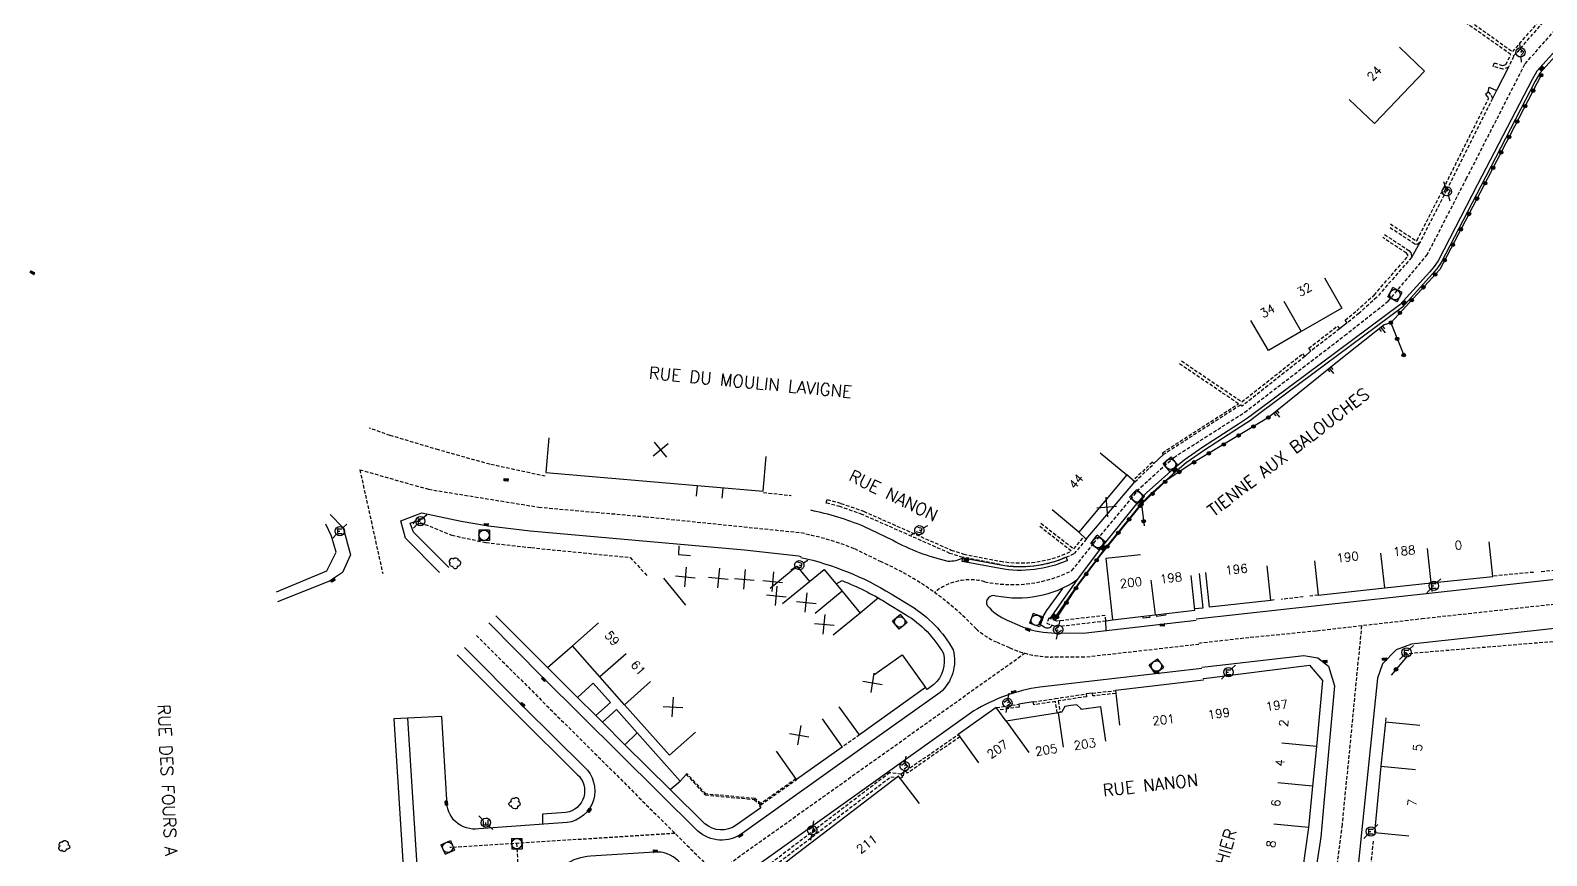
# Model space of a CAD drawing. Header units: millimetres. Extents: x 184000 to 185001, y 129000 to 130000.
# Drawn here: x 184643.2 to 184861.3, y 129328.5 to 129447.3 of the extents above; entities that cross this region are included whole.
import ezdxf
from ezdxf.enums import TextEntityAlignment as Align

# ---------------------------------------------------------------- set-up
doc = ezdxf.new("R2010")
doc.units = ezdxf.units.MM
doc.linetypes.add('DASHED', pattern=[0.75, 0.5, -0.25])
doc.layers.get('0').update_dxf_attribs({"linetype": 'CONTINUOUS'})
for name, color, linetype in [('W0001', 6, 'DASHED'), ('W0008', 7, 'CONTINUOUS'), ('W0100', 7, 'CONTINUOUS'), ('W0112', 1, 'DASHED'), ('W0211', 2, 'CONTINUOUS'), ('W0300', 7, 'CONTINUOUS'), ('W0322', 7, 'CONTINUOUS'), ('W0330', 7, 'CONTINUOUS'), ('W0334', 7, 'CONTINUOUS'), ('W0400', 7, 'CONTINUOUS'), ('W0420', 7, 'CONTINUOUS'), ('W0471', 7, 'CONTINUOUS'), ('W0989', 7, 'CONTINUOUS'), ('W0991', 7, 'CONTINUOUS'), ('W1102', 7, 'CONTINUOUS')]:
    doc.layers.add(name, color=color, linetype=linetype)
doc.styles.get("Standard").update_dxf_attribs({"font": 'romans.shx', "width": 0.85})

# ---------------------------------------------------------------- blocks, each defined once
blk = doc.blocks.new('t991o')
at = {"color": 0, "linetype": 'Continuous'}
for p, q in [((-1, 1), (1, -1)), ((-1, -1), (1, 1))]:
    blk.add_line(p, q, dxfattribs=at)
blk = doc.blocks.new('t322o')
at = {"color": 0, "linetype": 'Continuous'}
for radius in [0.25, 0.15]:
    blk.add_circle((0, 0), radius, dxfattribs=at)
blk = doc.blocks.new('T400')
for p, q in [((-0.15, 0.3), (0.15, 0.3)), ((-0.15, -0.25), (-0.15, 0.3)), ((-0.15, 0.15), (0.15, 0.15)), ((-0.15, 0), (0.15, 0)), ((0.15, 0.3), (0.15, -0.25)), ((-0.15, -0.15), (0.15, -0.15)), ((-0.15, -0.25), (-0.15, -0.3)), ((-0.15, -0.3), (0.15, -0.3)), ((0.15, -0.3), (0.15, -0.25))]:
    blk.add_line(p, q)
blk = doc.blocks.new('T471')
for p, q in [((-0.333334, 0.333334), (-0.333334, -0.333334)), ((-0.333334, 0.333334), (0.333334, 0.333334)), ((-0.333334, 0), (0, 0)), ((0.500001, 0.500001), (1.000002, 1.000002)), ((-0.500001, -0.500001), (-1.000002, -1.000002)), ((-0.333334, -0.333334), (0.333334, -0.333334))]:
    blk.add_line(p, q)
blk.add_ellipse((0, 0), major_axis=(0.471405, 0.471405), ratio=1, start_param=5.4977871438, end_param=11.780972451)
blk = doc.blocks.new('T420')
for p, q in [((0.75, 0.75), (-0.75, 0.75)), ((-0.75, 0.75), (-0.75, -0.75)), ((0.75, 0.75), (0.75, -0.75)), ((0.75, -0.75), (-0.75, -0.75))]:
    blk.add_line(p, q)
blk.add_ellipse((0, 0), major_axis=(-0.53, 0.53), ratio=1, start_param=3.926991, end_param=10.210176)
blk = doc.blocks.new('T300')
for p, q in [((-0.8, 0.51), (-0.86, 0.34)), ((-0.86, 0.34), (-0.86, 0.17)), ((-0.86, 0.17), (-0.74, 0.06)), ((-0.69, 0.63), (-0.8, 0.51)), ((-0.8, -0.06), (-0.74, 0.06)), ((-0.74, 0.06), (-0.69, 0.11)), ((-0.57, 0.69), (-0.69, 0.63)), ((-0.46, 0.69), (-0.57, 0.69)), ((-0.29, 0.63), (-0.46, 0.69)), ((-0.29, 0.63), (-0.17, 0.74)), ((-0.23, 0.57), (-0.29, 0.63)), ((-0.17, 0.74), (-0.06, 0.8)), ((-0.06, 0.8), (0.06, 0.8)), ((0.06, 0.8), (0.23, 0.74)), ((0.23, 0.74), (0.34, 0.63)), ((0.34, 0.63), (0.4, 0.51)), ((0.46, 0.46), (0.34, 0.46)), ((0.4, 0.51), (0.4, 0.46)), ((0.57, 0.4), (0.46, 0.46)), ((0.57, 0.4), (0.69, 0.29)), ((0.69, 0.29), (0.74, 0.17)), ((0.74, 0.06), (0.69, -0.17)), ((0.74, 0.17), (0.74, 0.06)), ((-0.8, -0.17), (-0.8, -0.06)), ((-0.8, -0.23), (-0.8, -0.17)), ((-0.74, -0.34), (-0.8, -0.23)), ((-0.69, -0.4), (-0.74, -0.34)), ((-0.51, -0.46), (-0.69, -0.4)), ((-0.4, -0.46), (-0.51, -0.46)), ((-0.4, -0.46), (-0.34, -0.46)), ((-0.34, -0.46), (-0.34, -0.4)), ((-0.34, -0.51), (-0.34, -0.46)), ((-0.29, -0.63), (-0.34, -0.51)), ((-0.17, -0.74), (-0.29, -0.63)), ((-0.06, -0.8), (-0.17, -0.74)), ((0.06, -0.8), (-0.06, -0.8)), ((0.17, -0.74), (0.06, -0.8)), ((0.23, -0.69), (0.17, -0.74)), ((0.29, -0.46), (0.23, -0.46)), ((0.29, -0.63), (0.23, -0.69)), ((0.46, -0.4), (0.29, -0.46)), ((0.34, -0.51), (0.29, -0.63)), ((0.34, -0.51), (0.34, -0.46)), ((0.57, -0.34), (0.46, -0.4)), ((0.63, -0.29), (0.57, -0.34)), ((0.69, -0.17), (0.63, -0.29))]:
    blk.add_line(p, q)
blk = doc.blocks.new('t211o')
at = {"color": 0, "linetype": 'Continuous'}
for p, q in [((-0.29, 0.5), (-0.29, 0)), ((0, 1), (0, 0)), ((0.29, 0.5), (0.29, 0))]:
    blk.add_line(p, q, dxfattribs=at)

msp = doc.modelspace()

# ---------------------------------------------------------------- linework, layer by layer
at = {"layer": 'W0001'}
msp.add_line((184690.58, 129384.05), (184693.87, 129369.11), dxfattribs=at)
for points in [[(184773.22, 129366.4, -0.238236), (184780.47, 129367.94, 0.171466), (184793.02, 129369.55), (184796.15, 129373.46), (184802.93, 129381.54), (184807.67, 129385.83), (184817.87, 129392.32), (184832.24, 129403.35), (184838.52, 129408.3), (184844.07, 129414.89), (184849.74, 129425.9), (184858.2, 129442.45), (184879.16, 129466.06, -0.018066), (184906.7, 129491.44, 0.017177), (184919.43, 129504.38), (184927.96, 129516.73), (184945.43, 129541.42)], [(184811.28, 129358.92), (184794.82, 129357.06), (184790, 129357.1, -0.097989), (184784.06, 129358.41), (184782.3, 129359.18, -0.078512), (184779.25, 129361.14, 0.098421), (184765.59, 129370.79), (184761.68, 129372.69, 0.043977), (184754.73, 129374.79, 0.035159)]]:
    msp.add_lwpolyline(points, format="xyb", dxfattribs=at)
for points in [[(184690.58, 129384.05), (184700.47, 129381.23), (184716.33, 129378.66), (184731.65, 129377.29), (184754.76, 129374.92)], [(184811.26, 129359.12), (184818.67, 129359.95), (184828.25, 129360.89), (184843.32, 129362.63), (184885.22, 129367.24), (184897.04, 129368.49)], [(184834.67, 129361.63), (184831.87, 129332.98), (184829.82, 129317.24), (184827.44, 129307.15), (184825.42, 129303.21), (184821.21, 129295.81), (184818.17, 129290.55), (184811.33, 129278.63), (184802.99, 129264.5), (184799.46, 129252.24), (184794.33, 129231.89)], [(184707.34, 129360.21), (184745.4, 129322.29)], [(184786.26, 129357.64), (184741.75, 129325.93)], [(184735.93, 129331.73), (184703.51, 129329.68)], [(184713.11, 129330.29), (184713.28, 129327.81), (184714.27, 129313.45), (184713.58, 129311.34), (184715.05, 129289.85)]]:
    msp.add_lwpolyline(points, dxfattribs=at)
at = {"layer": 'W0008'}
for points in [[(184873.22, 129456.22), (184859.9, 129441.39), (184859.19, 129440.18), (184851.36, 129425.09), (184845.68, 129414.12), (184845.12, 129413.26), (184844.47, 129412.5), (184840.2, 129407.78), (184819.88, 129392.66), (184818.26, 129391.45), (184816.99, 129390.62), (184811.82, 129387.28), (184809.15, 129385.43), (184807.19, 129383.81), (184803.8, 129380.77), (184802.48, 129379.36), (184797.22, 129372.84), (184793.66, 129368.11, -0.199876), (184782.09, 129365.88, 0.675745), (184780.83, 129364.51, 0.111371), (184783.71, 129362.39), (184785.46, 129361.62, 0.097455), (184790.05, 129360.59), (184794.64, 129360.56), (184810.89, 129362.39)], [(184777.34, 129371.33, -0.126133), (184775.2, 129370.86, -0.069208), (184767.19, 129373.9), (184763.1, 129375.89, 0.044684), (184755.44, 129378.21)], [(184754.03, 129371.44, -0.082129), (184767.02, 129366.19), (184769.84, 129364.47, -0.129646), (184775.91, 129358.14, -0.285146), (184774.06, 129352), (184763.45, 129344.45), (184745.57, 129331.73, -0.352019), (184739.22, 129332.07), (184716.87, 129354.23), (184709.12, 129362)], [(184792.37, 129371, -0.150083), (184782.67, 129369.83), (184777.24, 129370.84), (184777.34, 129371.33)], [(184705.62, 129358.48), (184714.18, 129349.89), (184722.84, 129341.29, -0.640092), (184720.39, 129333.28), (184707.68, 129332.41, -0.484679), (184703.1, 129336.57), (184702.35, 129348.56), (184695.46, 129348.23)], [(184811.72, 129355.45), (184799.16, 129354.03), (184788.4, 129352.78, 0.100029), (184778.9, 129349.34), (184747.69, 129327.08, 0.494462), (184747.52, 129323.67)], [(184743.3, 129320.88), (184736.36, 129327.8, 0.211399), (184732.97, 129329.05), (184723.77, 129328.47, 0.241077), (184717.3, 129324.46, 0.13817), (184715.86, 129319.21), (184716.79, 129306.02), (184717.8, 129290.03)]]:
    msp.add_lwpolyline(points, format="xyb", dxfattribs=at)
for points in [[(184702.04, 129369.25), (184697.15, 129374.2), (184696.46, 129376.71), (184699.5, 129377.87), (184705.15, 129376.64), (184709.11, 129375.97), (184715.1, 129375.27), (184745.9, 129372.51), (184753.7, 129371.65), (184754.06, 129371.57)], [(184686.33, 129377.61), (184688.16, 129375.67), (184689.25, 129371.82), (184688.09, 129369.28), (184686.22, 129368.03), (184678.74, 129365.05)], [(184810.86, 129362.59), (184829.14, 129364.63), (184844.81, 129366.34), (184869.09, 129369.03), (184885.48, 129370.81), (184896.69, 129371.98)], [(184872.53, 129362.32), (184841.84, 129358.93), (184839.65, 129358.15), (184837.7, 129356.14), (184836.95, 129354.05), (184834.72, 129332.31), (184833.02, 129315.81), (184833.05, 129315.24), (184833.37, 129313.8), (184835.26, 129311.85), (184857.19, 129305.7), (184891.29, 129296.15)], [(184811.69, 129355.65), (184812.63, 129355.76), (184826.36, 129357.3), (184828.38, 129356.99), (184829.92, 129355.78), (184830.8, 129352.96), (184829.24, 129336.09), (184828.8, 129331.21), (184827.87, 129325.02), (184826.62, 129318.68), (184824.58, 129309.14), (184822.1, 129303.8), (184820.44, 129300.81), (184808.27, 129279.75), (184807.4, 129278.64)]]:
    msp.add_lwpolyline(points, dxfattribs=at)
at = {"layer": 'W0100'}
for p, q in [((184812.81, 129364.28), (184812.27, 129369.25)), ((184821.64, 129365.24), (184821.09, 129370.21)), ((184734.27, 129368.43), (184737.42, 129364.55))]:
    msp.add_line(p, q, dxfattribs=at)
for points in [[(184840.11, 129444.85), (184843.73, 129441.4), (184836.53, 129433.84), (184832.91, 129437.29)], [(184829.35, 129411.63), (184831.84, 129407.3), (184826, 129403.95), (184821.27, 129401.19), (184818.75, 129405.51)], [(184717.77, 129388.62), (184717.34, 129383.63), (184748.61, 129380.96), (184749.04, 129385.94)], [(184797.07, 129386.5), (184800.9, 129383.29), (184793.99, 129375.05), (184790.16, 129378.27)], [(184793.99, 129375.05), (184795.07, 129374.07), (184802.06, 129382.31), (184800.9, 129383.29)], [(184827.88, 129370.95), (184828.45, 129365.98), (184838, 129367.06), (184844.68, 129367.76), (184853.56, 129368.69), (184853.05, 129373.66)], [(184802.85, 129371.81), (184797.88, 129371.27), (184798.83, 129362.46), (184804.96, 129363.19), (184810.71, 129363.86), (184810.14, 129368.83)], [(184749.58, 129367.01), (184753.44, 129370.18), (184755.26, 129367.97), (184757.36, 129369.7), (184759.95, 129366.56), (184762.53, 129363.42), (184758.67, 129360.25)], [(184811.32, 129369.11), (184811.83, 129364.14), (184810.69, 129364.02)], [(184821.64, 129365.24), (184812.81, 129364.28)], [(184738.84, 129346.3), (184735.11, 129342.97), (184728.63, 129350.23), (184725.11, 129354.25), (184721.15, 129358.71), (184724.89, 129362.03)], [(184764.53, 129354.54), (184768.6, 129357.44), (184771.96, 129352.72), (184762.47, 129345.9), (184759.55, 129349.96)], [(184811.92, 129353.78), (184799.26, 129352.28), (184799.85, 129347.32)], [(184811.89, 129353.99), (184811.98, 129354), (184827.18, 129355.94), (184829.05, 129353.72), (184828.19, 129344.25), (184827.63, 129338.53), (184827.03, 129332.58), (184826.2, 129326.45), (184825.07, 129320.39), (184823.54, 129313.17), (184821.98, 129307.38), (184819.13, 129302.57), (184816.34, 129297.6), (184813.81, 129293.25), (184811.07, 129288.45), (184807.91, 129282.97), (184805.91, 129279.53)], [(184797.89, 129345.01), (184797.17, 129349.96), (184794.35, 129349.55), (184794.33, 129349.64), (184793.73, 129350.23), (184792.86, 129350.11), (184791.99, 129349.98), (184791.57, 129349.24), (184791.59, 129349.15), (184791.09, 129349.08), (184783.53, 129347.9), (184782.13, 129349.84), (184776.66, 129345.96), (184779.55, 129341.88)], [(184695.46, 129348.23), (184697.86, 129310.29), (184688.86, 129309.74)], [(184757.07, 129348.22), (184759.97, 129344.14), (184753.39, 129339.47), (184750.49, 129343.55)], [(184843.07, 129347.24), (184838.1, 129347.75), (184837.44, 129341.4), (184836.51, 129331.86), (184841.49, 129331.38)], [(184771.09, 129336.01), (184768.05, 129339.98), (184752.83, 129328.32), (184749.05, 129325.28), (184749.44, 129324.82), (184751.74, 129322.11), (184755.55, 129325.35)]]:
    msp.add_lwpolyline(points, dxfattribs=at)
at = {"layer": 'W0112'}
for p, q in [((184748.63, 129380.77), (184752.64, 129380.35)), ((184853.68, 129368.8), (184859.46, 129369.34)), ((184860.53, 129369.42), (184869.19, 129370.29)), ((184822.08, 129365.32), (184821.64, 129365.25)), ((184826.28, 129365.76), (184823.13, 129365.4)), ((184828.43, 129366.01), (184827.21, 129365.87)), ((184838.16, 129348.36), (184838.09, 129347.75)), ((184836.32, 129330.63), (184835.91, 129326.08))]:
    msp.add_line(p, q, dxfattribs=at)
for points in [[(184844.79, 129452.41), (184856.41, 129444.19), (184871.21, 129461.2), (184871.59, 129460.87), (184856.49, 129443.51), (184856.55, 129443.47), (184855.79, 129441.94), (184855.02, 129441.66), (184853.61, 129442.07), (184853.75, 129442.56), (184855, 129442.19), (184855.43, 129442.34), (184856.14, 129443.77), (184844.5, 129452)], [(184838.82, 129419.42), (184842.52, 129416.98), (184842.54, 129416.98), (184842.65, 129417.06), (184846.44, 129424.47), (184852.94, 129437.46), (184852.87, 129437.65), (184852.49, 129438.06), (184852.87, 129438.4), (184853.3, 129437.93), (184853.5, 129437.44), (184846.89, 129424.24), (184843.05, 129416.73), (184842.66, 129416.44), (184842.32, 129416.51), (184838.58, 129418.98)], [(184837.97, 129417.89), (184841.48, 129415.58), (184841.82, 129415.17), (184841.86, 129414.58), (184836.83, 129408.83), (184834.3, 129406.53), (184832.62, 129405.16), (184832.3, 129405.56), (184833.97, 129406.91), (184836.47, 129409.18), (184841.34, 129414.75), (184841.32, 129414.98), (184841.14, 129415.2), (184837.73, 129417.44)], [(184808.77, 129399.69), (184817.46, 129393.82), (184826.2, 129400.73), (184826.51, 129400.34), (184817.49, 129393.19), (184817.24, 129393.35), (184806.19, 129386.24), (184806.03, 129386.49), (184816.97, 129393.54), (184808.29, 129399.41)], [(184717.26, 129383.1), (184709.3, 129384.83), (184701.89, 129386.9), (184694.95, 129388.97), (184691.91, 129390.05)], [(184698.29, 129376.28), (184698.54, 129376.75), (184703.8, 129374.63), (184708.73, 129373.57), (184715.25, 129372.84), (184729.48, 129371.42), (184732, 129368.68)], [(184788.55, 129376.34), (184793.28, 129372.66), (184794.73, 129374.39), (184795.07, 129374.07), (184793.35, 129372.01)], [(184897.33, 129362.36), (184871.19, 129360.05), (184840.99, 129357.54)], [(184762.47, 129345.9), (184759.97, 129344.14)]]:
    msp.add_lwpolyline(points, dxfattribs=at)
for points in [[(184831.52, 129404.31), (184827.38, 129401.13), (184827.08, 129401.53), (184831.21, 129404.71)], [(184802.06, 129382.31), (184804.8, 129384.92), (184804.59, 129385.14), (184801.83, 129382.51)], [(184797.79, 129363.08), (184790.79, 129362.26), (184789.68, 129362.7), (184789.39, 129361.99), (184790.69, 129361.47), (184797.88, 129362.32)], [(184787.45, 129350.64), (184790.58, 129351.12), (184795.05, 129351.8), (184795.11, 129351.4), (184791.04, 129350.78), (184791.3, 129349.11), (184790.89, 129349.05), (184790.64, 129350.71), (184787.51, 129350.23)], [(184799.31, 129351.88), (184796.01, 129351.5), (184795.96, 129351.91), (184799.26, 129352.28)], [(184782.13, 129349.84), (184785.35, 129350.32), (184785.41, 129349.91), (184782.39, 129349.46)], [(184776.89, 129345.63), (184769.34, 129340.4), (184769.1, 129340.73), (184776.66, 129345.96)], [(184753.3, 129339.59), (184748.25, 129336.01), (184747.38, 129336.75), (184740.34, 129337.4), (184737.65, 129340.32), (184737.54, 129340.22), (184740.27, 129337.26), (184747.32, 129336.61), (184748.24, 129335.82), (184753.39, 129339.47)], [(184749.49, 129325.64), (184749.11, 129326.07), (184749.08, 129326.19), (184749.1, 129326.23), (184766.94, 129339.87), (184767.78, 129339.78), (184768.05, 129339.98), (184768.27, 129339.64), (184768.69, 129339.92), (184768.47, 129340.26), (184766.78, 129340.46), (184748.62, 129326.59), (184748.48, 129326.22), (184748.6, 129325.79), (184749.05, 129325.28)]]:
    msp.add_lwpolyline(points, close=True, dxfattribs=at)
msp.add_lwpolyline([(184793.35, 129372.01, -0.166328), (184782.64, 129370.4), (184777.33, 129371.43), (184775.47, 129372.02), (184762.85, 129377.61), (184759.64, 129378.74), (184757.65, 129379.26), (184757.78, 129379.75), (184759.79, 129379.21), (184763.04, 129378.07), (184775.65, 129372.49), (184777.45, 129371.92), (184782.73, 129370.89, 0.162635), (184792.92, 129372.35), (184788.25, 129375.98)], format="xyb", dxfattribs=at)
at = {"layer": 'W0211'}
msp.add_lwpolyline([(184838.88, 129405.2), (184837.93, 129404.87), (184831.19, 129399.59), (184821.27, 129391.56)], dxfattribs=at)
at = {"layer": 'W0322'}
msp.add_line((184841.24, 129357.24), (184838.92, 129354.49), dxfattribs=at)
for points in [[(184860.51, 129440.8), (184852.23, 129424.83), (184845.92, 129412.85), (184838.88, 129405.2)], [(184838.88, 129405.2), (184840.73, 129400.55)], [(184821.27, 129391.56), (184810.27, 129384.93), (184806.73, 129382.58), (184803.02, 129379.11), (184797.19, 129371.87), (184793.85, 129367.42), (184790.54, 129362.36)], [(184803.02, 129379.11), (184803.42, 129375.97)]]:
    msp.add_lwpolyline(points, dxfattribs=at)
at = {"layer": 'W0330'}
for points in [[(184855.79, 129441.94), (184854.08, 129438.59)], [(184843.05, 129416.73), (184841.86, 129414.58)]]:
    msp.add_lwpolyline(points, dxfattribs=at)
at = {"layer": 'W0334'}
for p, q in [((184739.11, 129381.72), (184738.97, 129380.25)), ((184742.69, 129379.95), (184742.82, 129381.36)), ((184700.2, 129377.49), (184699, 129376.63)), ((184844.7, 129367.63), (184844.78, 129366.52))]:
    msp.add_line(p, q, dxfattribs=at)
for points in [[(184873.59, 129455.88), (184860.3, 129441.1), (184859.63, 129439.94), (184851.81, 129424.86), (184846.11, 129413.87), (184845.52, 129412.96), (184844.84, 129412.17), (184840.54, 129407.41), (184820.18, 129392.26), (184818.54, 129391.04), (184817.27, 129390.2), (184812.09, 129386.86), (184809.45, 129385.03), (184807.52, 129383.43), (184804.15, 129380.41), (184802.85, 129379.03), (184797.61, 129372.53), (184794.06, 129367.81), (184790.31, 129362.45)], [(184852.87, 129438.4), (184853.05, 129439.07), (184854.08, 129438.59), (184853.5, 129437.44)], [(184832.62, 129405.16), (184831.52, 129404.31)], [(184827.38, 129401.13), (184826.51, 129400.34)], [(184806.19, 129386.24), (184804.8, 129384.92)], [(184678.58, 129366.5), (184685.84, 129369.51), (184687.17, 129372.17), (184686.51, 129374.49), (184685.71, 129376.23)], [(184703.36, 129369.96), (184698.31, 129375.07), (184697.82, 129376.34), (184698.38, 129376.56)], [(184736.46, 129373.11), (184736.4, 129371.83), (184738.16, 129371.71)], [(184793.66, 129368.11), (184789.83, 129362.64)], [(184765.18, 129365.6), (184762.53, 129363.42)], [(184804.19, 129363.1), (184804.23, 129362.81), (184803.27, 129362.69), (184803.23, 129362.99)], [(184806.44, 129363.36), (184806.47, 129363.12), (184805.22, 129362.95), (184805.18, 129363.22)], [(184797.95, 129360.94), (184797.88, 129362.32), (184798.83, 129362.46)], [(184717.57, 129355.6), (184721.15, 129358.71)], [(184724.53, 129348.69), (184726.63, 129350.55), (184724.14, 129353.33), (184721.9, 129351.3)], [(184795.96, 129351.91), (184795.05, 129351.8)], [(184737.54, 129340.22), (184736.66, 129339.25), (184730.48, 129346.19), (184727.51, 129349.54), (184725.49, 129347.74)], [(184787.45, 129350.64), (184785.35, 129350.32)], [(184697.42, 129348.32), (184699.84, 129310.45)], [(184730.48, 129346.19), (184728.72, 129344.46)], [(184769.1, 129340.73), (184768.47, 129340.26)], [(184735.23, 129338.05), (184736.66, 129339.25)]]:
    msp.add_lwpolyline(points, dxfattribs=at)
for points in [[(184792.37, 129371), (184792.17, 129371.45, -0.150064), (184782.76, 129370.32), (184777.34, 129371.33)], [(184759.08, 129367.61), (184759.94, 129368.1, -0.042603), (184766.26, 129364.95), (184769.08, 129363.22, -0.126617), (184774.54, 129357.6, -0.271066), (184773.15, 129353.14), (184772.17, 129352.45), (184771.96, 129352.72)], [(184791.65, 129366.98), (184789.32, 129363.73), (184788.26, 129361.95), (184789.02, 129361.46, 0.438851), (184790.19, 129361.67)], [(184748.24, 129335.82), (184748.07, 129335.71), (184748.26, 129335.43), (184744.72, 129332.92, -0.349655), (184740.22, 129333.13), (184735.23, 129338.05), (184728.72, 129344.46), (184725.49, 129347.74), (184724.53, 129348.69), (184721.9, 129351.3), (184717.9, 129355.27), (184710.15, 129363.04)], [(184704.59, 129357.44), (184713.15, 129348.85), (184721.84, 129340.22, -0.639077), (184720.23, 129334.73), (184716.83, 129334.5), (184716.85, 129333)]]:
    msp.add_lwpolyline(points, format="xyb", dxfattribs=at)
at = {"layer": 'W1102'}
for p, q in [((184823.51, 129408.28), (184826, 129403.95)), ((184838, 129367.06), (184837.45, 129372.04)), ((184844.68, 129367.76), (184844.16, 129372.73)), ((184751.4, 129364.79), (184755.26, 129367.97)), ((184804.37, 129368.16), (184804.96, 129363.19)), ((184759.95, 129366.56), (184756.08, 129363.38)), ((184728.87, 129357.54), (184725.11, 129354.25)), ((184732.37, 129353.56), (184728.63, 129350.23)), ((184783.53, 129347.9), (184786.81, 129343.35)), ((184791.81, 129344.13), (184791.09, 129349.08)), ((184828.19, 129344.25), (184823.21, 129344.73)), ((184837.44, 129341.4), (184842.42, 129340.92)), ((184827.63, 129338.53), (184822.65, 129339.01)), ((184827.03, 129332.58), (184822.05, 129333.06))]:
    msp.add_line(p, q, dxfattribs=at)

# ---------------------------------------------------------------- block references
at = {"layer": 'W0211'}
for p, rotation in [((184837.48, 129404.51), 218.059600756749), ((184830.07, 129398.68), 218.995247081594), ((184822.3, 129392.39), 218.995247081594)]:
    msp.add_blockref('t211o', p, dxfattribs=dict(at, rotation=rotation))
at = {"layer": 'W0300'}
msp.add_blockref('T300', (184704.31, 129370.59), dxfattribs=at)
for p, rotation in [((184712.82, 129335.99), 273.6046106868), ((184712.82, 129335.99), 273.6046106868), ((184648.08, 129329.96), 69.16755367265179)]:
    msp.add_blockref('T300', p, dxfattribs=dict(at, rotation=rotation))
at = {"layer": 'W0322'}
for p, rotation in [((184860.51, 129440.8), 242.602255980544), ((184859.36, 129438.58), 242.602255980544), ((184858.21, 129436.36), 242.602255980544), ((184857.06, 129434.14), 242.602255980544), ((184855.91, 129431.92), 242.602255980544), ((184854.76, 129429.7), 242.602255980544), ((184853.61, 129427.48), 242.602255980544), ((184852.46, 129425.26), 242.602255980544), ((184851.29, 129423.05), 242.222632880903), ((184850.13, 129420.84), 242.222632880903), ((184848.96, 129418.63), 242.222632880903), ((184847.8, 129416.41), 242.222632880903), ((184846.63, 129414.2), 242.222632880903), ((184843.57, 129410.29), 227.397300169752), ((184845.26, 129412.13), 227.397300169752), ((184841.88, 129408.45), 227.397300169752), ((184840.19, 129406.61), 227.397300169752), ((184838.88, 129405.2), 291.638762869629), ((184839.8, 129402.87), 291.638762869629), ((184840.73, 129400.55), 291.638762869629), ((184821.27, 129391.56), 211.069203322247), ((184816.99, 129388.98), 211.069203322247), ((184819.13, 129390.27), 211.069203322247), ((184812.71, 129386.4), 211.069203322247), ((184814.85, 129387.69), 211.069203322247), ((184810.56, 129385.11), 211.069203322247), ((184806.43, 129382.3), 223.00817694536), ((184808.47, 129383.73), 213.64481759043), ((184804.61, 129380.59), 223.00817694536), ((184802.81, 129378.85), 231.151664384519), ((184803.02, 129379.11), 280.0173119595419), ((184801.24, 129376.91), 231.151664384519), ((184803.33, 129376.63), 277.1632311698035), ((184799.68, 129374.96), 231.151664384519), ((184796.57, 129371.04), 233.189595232339), ((184798.11, 129373.01), 231.151664384519), ((184795.07, 129369.04), 233.189595232339), ((184793.6, 129367.02), 236.758805609978), ((184792.23, 129364.93), 236.758805609978), ((184790.86, 129362.84), 236.758805609978), ((184839.63, 129355.33), 229.7920266572646)]:
    msp.add_blockref('t322o', p, dxfattribs=dict(at, rotation=rotation))
at = {"layer": 'W0400'}
for p, rotation in [((184860.57, 129441.78), 318.05015978822), ((184643.51, 129412.38), 60.12805373669108), ((184840.81, 129408), 317.915519534333), ((184807.81, 129384.01), 309.441626369516), ((184711.63, 129382.59), 84.10645288739367), ((184802.98, 129379.52), 316.730235722933), ((184708.78, 129376.14), 83.60064687931015), ((184777.85, 129371.17), 114.711515135299), ((184797.54, 129372.82), 321.098018752232), ((184777.79, 129370.99), 259.493706117521), ((184686.72, 129368.17), 123.2538111540219), ((184790.36, 129362.99), 324.971262020025), ((184786.7, 129361.06), 69.65783045656597), ((184806.03, 129361.72), 96.42874774881851), ((184829.44, 129356.47), 90), ((184838, 129356.8), 90), ((184717.03, 129353.9), 225.238022487804), ((184717.03, 129353.9), 225.238022487804), ((184805.24, 129354.84), 95.13230719609415), ((184784.61, 129352.06), 282.395655431454), ((184714.01, 129350.23), 45.04871259182402), ((184714.01, 129350.23), 45.04871259182402), ((184703.01, 129336.09), 184.6445322279413), ((184703.01, 129336.09), 184.6445322279413), ((184723.6, 129335.05), 141.6490226982249), ((184745.33, 129331.44), 305.416062330656), ((184733.06, 129329.17), 272.8665872978552)]:
    msp.add_blockref('T400', p, dxfattribs=dict(at, rotation=rotation))
at = {"layer": 'W0420'}
for p, rotation in [((184839.48, 129409.23), 241.056092082352), ((184807.19, 129384.83), 219.441626369516), ((184802.37, 129380.15), 226.730235722933), ((184796.76, 129373.56), 231.098018752232), ((184768.25, 129362.16), 309.453444668712), ((184787.89, 129362.4), 339.657830456566), ((184805.17, 129355.8), 215.704850021089), ((184703.23, 129329.72), 113.668145171406), ((184703.23, 129329.72), 113.668145171406), ((184713.16, 129330.26), 90.82367152950863), ((184713.16, 129330.26), 90.82367152950863)]:
    msp.add_blockref('T420', p, dxfattribs=dict(at, rotation=rotation))
msp.add_blockref('T420', (184708.46, 129374.62), dxfattribs=at)
at = {"layer": 'W0471'}
for p, rotation in [((184857.53, 129444.09), 229.426692911231), ((184846.95, 129424.09), 242.602255980545), ((184771.06, 129375.34), 164.614455247199), ((184753.8, 129370.32), 165.135441527173), ((184791.03, 129361.04), 33.8753428448431), ((184783.74, 129350.51), 215.704850021089), ((184768.94, 129341.43), 215.704850021089), ((184708.69, 129333.28), 90.82367152950863), ((184708.69, 129333.28), 90.82367152950863), ((184755.65, 129332.16), 215.370831577289)]:
    msp.add_blockref('T471', p, dxfattribs=dict(at, rotation=rotation))
for p in [(184687.69, 129375.22), (184699.28, 129376.66), (184845.07, 129367.36), (184841.14, 129357.77), (184815.52, 129354.93), (184836.02, 129332.02)]:
    msp.add_blockref('T471', p, dxfattribs=at)
at = {"layer": 'W0991'}
for p, rotation in [((184733.85, 129386.93), 84.607120224422), ((184798.01, 129378.68), 319.8588440498198), ((184737.41, 129368.63), 309.5880545179155), ((184742.16, 129368.46), 309.5880545179155), ((184745.89, 129368.29), 309.5880545179155), ((184749.96, 129367.96), 309.5880545179155), ((184750.49, 129365.9), 39.45344466847018), ((184754.79, 129364.95), 39.45344466858137), ((184757.38, 129361.81), 39.45344466884212), ((184764.31, 129353.38), 305.7048500211687), ((184735.61, 129349.92), 41.73323077421671), ((184753.78, 129345.88), 305.3708315774089)]:
    msp.add_blockref('t991o', p, dxfattribs=dict(at, rotation=rotation))

# ---------------------------------------------------------------- texts
at = {"layer": 'W0989'}
for s, rotation, p in [('RUE DU MOULIN LAVIGNE', 354.5735, (184746.76, 129396.63)), ('TIENNE AUX BALOUCHES', 37.5203, (184824.15, 129386.59)), ('RUE NANON', 334.085, (184767.33, 129380.33)), ('RUE DES FOURS A CHAUX', 272.8075, (184663.13, 129334.93)), ('RUE NANON', 6.4287, (184804.29, 129338.69)), ('RUE FLORENT DETHIER', 73.9269, (184812.24, 129319.56))]:
    msp.add_text(s, height=1.75, rotation=rotation, dxfattribs=at).set_placement(p, align=Align.MIDDLE)
at = {"layer": 'W0991'}
for s, rotation, p in [('24', 46.4, (184836.51, 129441.07)), ('32', 29.8621, (184826.43, 129409.96)), ('34', 30.225, (184821.13, 129406.9)), ('44', 50.0103, (184793.61, 129382.38)), ('0', 5.9456, (184848.6, 129373.2)), ('190', 6.4855, (184832.67, 129371.49)), ('188', 5.9382, (184840.81, 129372.38)), ('198', 6.6212, (184807.26, 129368.49)), ('196', 6.2605, (184816.68, 129369.73)), ('200', 6.6212, (184801.49, 129367.82)), ('59', 311.5646, (184726.88, 129359.79)), ('61', 311.2342, (184730.62, 129355.55)), ('199', 7.2599, (184814.14, 129348.98)), ('197', 7.2599, (184822.49, 129350.16)), ('201', 6.753, (184806.18, 129348.07)), ('2', 84.8369, (184823.47, 129347.59)), ('207', 35.3166, (184782.3, 129343.83)), ('203', 8.2606, (184794.86, 129344.58)), ('205', 8.8774, (184789.32, 129343.74)), ('5', 84.075, (184842.74, 129344.07)), ('4', 84.3424, (184822.93, 129341.87)), ('6', 84.2923, (184822.36, 129336.09)), ('7', 84.4292, (184841.95, 129336.14)), ('211', 37.4664, (184763.5, 129330.2)), ('8', 82.2669, (184821.66, 129330.21))]:
    msp.add_text(s, height=1.25, rotation=rotation, dxfattribs=at).set_placement(p, align=Align.MIDDLE)

doc.saveas('drawing.dxf')
